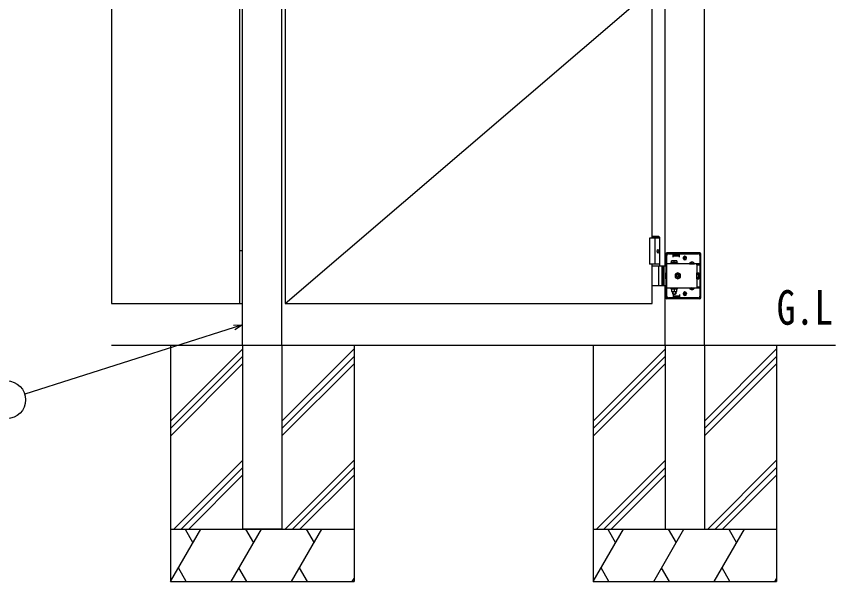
# Model space of a CAD drawing. Units: millimetres, scale not verified. Extents: x -4205 to 4205, y -2970 to 2970.
# Drawn here: x -1768 to -205, y -422 to 656 of the extents above; entities that cross this region are included whole.
import ezdxf
from ezdxf.enums import TextEntityAlignment as Align

# ---------------------------------------------------------------- set-up
doc = ezdxf.new("R2010")
doc.units = ezdxf.units.MM
doc.header["$LTSCALE"] = 12
for name, color, linetype in [('0-2_USER1', 3, 'Continuous'), ('0-3_YKK_A1', 4, 'Continuous'), ('0-4_YKK_D', 6, 'Continuous'), ('0-6_YSS_K', 3, 'Continuous')]:
    doc.layers.add(name, color=color, linetype=linetype)
doc.styles.add('ＭＳ ゴシック', font='')
doc.styles.get('ＭＳ ゴシック').set_extended_font_data('MS Gothic')

msp = doc.modelspace()

# ---------------------------------------------------------------- linework, layer by layer
at = {"layer": '0-3_YKK_A1'}
for p, q in [((-1336.48, 28.5), (-1336.48, 1325)), ((-1261.48, 28.5), (-1261.48, 1325)), ((-530.48, 28.5), (-530.48, 1325)), ((-455.48, 28.5), (-455.48, 1325)), ((-1341.98, 108), (-1341.98, 1309)), ((-555.48, 233.5), (-555.48, 1183.5)), ((-1255.48, 108.5), (-555.48, 708.5)), ((-542.98, 236.5), (-555.48, 236.5)), ((-540.98, 234.5), (-555.48, 234.5)), ((-542.98, 236.5), (-540.98, 234.5)), ((-540.98, 180.5), (-540.98, 234.5)), ((-550.48, 233.5), (-550.48, 183.5)), ((-1341.98, 210), (-1336.48, 210)), ((-543.29, 208.92), (-542.7, 208.92)), ((-543.29, 208.08), (-542.7, 208.08)), ((-542.28, 210.6), (-541.68, 210.6)), ((-542.28, 206.4), (-541.68, 206.4)), ((-529.48, 180.5), (-529.48, 203.5)), ((-527.98, 180.5), (-527.98, 203.5)), ((-464.48, 205.5), (-527.48, 205.5)), ((-464.48, 204), (-527.48, 204)), ((-526.98, 204), (-526.98, 205.5)), ((-524.48, 203.5), (-515.48, 203.5)), ((-518.98, 204), (-518.98, 205.5)), ((-515.48, 197), (-515.48, 203.5)), ((-514.48, 201), (-514.48, 204)), ((-504.48, 201), (-504.48, 204)), ((-503.48, 197), (-503.48, 203.5)), ((-503.48, 203.5), (-467.48, 203.5)), ((-463.98, 119.5), (-463.98, 203.5)), ((-462.48, 119.5), (-462.48, 203.5)), ((-527.48, 122.5), (-527.48, 200.5)), ((-518.48, 190.3), (-508.48, 190.3)), ((-518.48, 186.3), (-518.48, 190.3)), ((-515.48, 202.5), (-503.48, 202.5)), ((-515.48, 199.5), (-503.48, 199.5)), ((-504.48, 201), (-514.48, 201)), ((-513.48, 186.3), (-513.48, 189.87)), ((-508.48, 190.3), (-508.48, 186.3)), ((-488.98, 195.5), (-496.98, 195.5)), ((-496.23, 195.25), (-496.23, 195.75)), ((-492.98, 191.5), (-492.98, 199.5)), ((-489.73, 195.25), (-489.73, 195.75)), ((-464.48, 200.5), (-464.48, 182.2)), ((-540.98, 183.5), (-560.48, 183.5)), ((-555.48, 180.5), (-530.48, 180.5)), ((-542.67, 144), (-542.67, 179)), ((-536.98, 180.5), (-536.98, 142.5)), ((-534.48, 180.5), (-534.48, 142.5)), ((-530.48, 180.5), (-527.48, 180.5)), ((-527.98, 182.2), (-529.48, 182.2)), ((-464.48, 184.7), (-527.48, 184.7)), ((-519.73, 186.3), (-507.23, 186.3)), ((-519.73, 184.7), (-519.73, 186.3)), ((-507.23, 184.7), (-519.73, 184.7)), ((-508.48, 186.3), (-518.48, 186.3)), ((-507.23, 186.3), (-507.23, 184.7)), ((-484.23, 185.21), (-474.73, 185.21)), ((-484.23, 185.21), (-484.23, 184.7)), ((-484.23, 184.7), (-474.73, 184.7)), ((-481.83, 187.2), (-480.63, 184.73)), ((-480.63, 184.73), (-479.48, 184.12)), ((-478.34, 184.73), (-479.48, 184.12)), ((-477.13, 187.2), (-478.34, 184.73)), ((-474.73, 185.21), (-474.73, 184.7)), ((-470.48, 182.2), (-470.48, 184.7)), ((-470.48, 182.2), (-464.48, 182.2)), ((-470.48, 182.2), (-470.48, 140.8)), ((-506.48, 167.27), (-511.48, 164.39)), ((-511.48, 164.39), (-511.48, 158.61)), ((-511.48, 158.61), (-506.48, 155.73)), ((-509.63, 160.9), (-508.39, 160.9)), ((-507.08, 164.65), (-507.08, 163.41)), ((-505.88, 164.65), (-507.08, 164.65)), ((-507.08, 159.59), (-507.08, 158.35)), ((-501.48, 164.39), (-506.48, 167.27)), ((-506.48, 155.73), (-501.48, 158.61)), ((-505.88, 163.41), (-505.88, 164.65)), ((-503.33, 162.1), (-504.57, 162.1)), ((-504.57, 160.9), (-503.33, 160.9)), ((-503.33, 160.9), (-503.33, 162.1)), ((-501.48, 158.61), (-501.48, 164.39)), ((-470.18, 165.4), (-470.48, 165.4)), ((-470.18, 157.6), (-470.48, 157.6)), ((-470.18, 167.27), (-466.63, 167.27)), ((-470.18, 155.73), (-470.18, 167.27)), ((-470.18, 157.6), (-470.18, 165.4)), ((-470.18, 164.39), (-466.63, 164.39)), ((-470.18, 158.61), (-466.63, 158.61)), ((-466.18, 166.5), (-466.63, 167.27)), ((-466.18, 156.5), (-466.63, 155.73)), ((-466.18, 166.5), (-466.18, 156.5)), ((-530.48, 142.5), (-555.48, 142.5)), ((-527.48, 142.5), (-530.48, 142.5)), ((-529.48, 119.5), (-529.48, 142.5)), ((-527.98, 140.8), (-529.48, 140.8)), ((-527.98, 119.5), (-527.98, 142.5)), ((-470.48, 140.8), (-470.48, 138.3)), ((-470.48, 140.8), (-464.48, 140.8)), ((-470.18, 155.73), (-466.63, 155.73)), ((-464.48, 140.8), (-464.48, 122.5)), ((-464.48, 138.3), (-527.48, 138.3)), ((-507.23, 138.3), (-519.73, 138.3)), ((-519.73, 138.3), (-519.73, 136.7)), ((-519.73, 136.7), (-507.23, 136.7)), ((-518.48, 136.7), (-518.48, 131.7)), ((-508.48, 136.7), (-518.48, 136.7)), ((-518.48, 131.7), (-508.48, 131.7)), ((-516.68, 138.3), (-516.68, 136.7)), ((-516.48, 131.7), (-516.48, 127.3)), ((-516.48, 127.3), (-510.48, 127.3)), ((-516.48, 127.3), (-515.48, 126.3)), ((-515.94, 131.7), (-515.94, 126.76)), ((-515.48, 126.3), (-511.48, 126.3)), ((-515.48, 126), (-515.48, 119.5)), ((-513.48, 136.7), (-513.48, 132.13)), ((-510.48, 127.3), (-511.48, 126.3)), ((-511.02, 131.7), (-511.02, 126.76)), ((-510.48, 131.7), (-510.48, 127.3)), ((-510.28, 138.3), (-510.28, 136.7)), ((-508.48, 131.7), (-508.48, 136.7)), ((-507.23, 136.7), (-507.23, 138.3)), ((-503.48, 126), (-503.48, 119.5)), ((-488.98, 127.5), (-496.98, 127.5)), ((-496.23, 127.75), (-496.23, 127.25)), ((-492.98, 131.5), (-492.98, 123.5)), ((-489.73, 127.75), (-489.73, 127.25)), ((-484.23, 138.3), (-474.73, 138.3)), ((-484.23, 137.79), (-484.23, 138.3)), ((-484.23, 137.79), (-474.73, 137.79)), ((-481.83, 135.8), (-480.63, 138.27)), ((-480.63, 138.27), (-479.48, 138.88)), ((-478.34, 138.27), (-479.48, 138.88)), ((-477.13, 135.8), (-478.34, 138.27)), ((-474.73, 137.79), (-474.73, 138.3)), ((-464.48, 119), (-527.48, 119)), ((-464.48, 117.5), (-527.48, 117.5)), ((-526.98, 117.5), (-526.98, 119)), ((-515.48, 119.5), (-524.48, 119.5)), ((-518.98, 117.5), (-518.98, 119)), ((-515.48, 123.5), (-503.48, 123.5)), ((-515.48, 120.5), (-503.48, 120.5)), ((-514.48, 122), (-514.48, 119)), ((-504.48, 122), (-514.48, 122)), ((-504.48, 122), (-504.48, 119)), ((-467.48, 119.5), (-503.48, 119.5)), ((-1336.48, 108), (-1341.98, 108)), ((-1336.48, 28.5), (-1336.48, -321.5)), ((-1261.48, 28.5), (-1261.48, -321.5)), ((-530.48, 28.5), (-530.48, -321.5)), ((-455.48, 28.5), (-455.48, -321.5)), ((-1261.48, -321.5), (-1336.48, -321.5)), ((-530.48, -321.5), (-455.48, -321.5))]:
    msp.add_line(p, q, dxfattribs=at)
for points in [[(-1586.48, 1308.5), (-1586.48, 108.5), (-1341.98, 108.5)], [(-555.48, 1308.5), (-1255.48, 1308.5), (-1255.48, 108.5), (-555.48, 108.5), (-555.48, 183.5)], [(-540.98, 233.5), (-560.48, 233.5), (-560.48, 183.5)], [(-542.7, 208.92), (-542.59, 208.94), (-542.48, 208.98), (-542.38, 209.06), (-542.29, 209.17), (-542.22, 209.29), (-542.18, 209.44), (-542.16, 209.6), (-542.16, 209.76)], [(-542.16, 207.24), (-542.16, 207.4), (-542.18, 207.56), (-542.22, 207.71), (-542.29, 207.83), (-542.38, 207.94), (-542.48, 208.02), (-542.59, 208.06), (-542.7, 208.08)], [(-541.57, 209.76), (-541.54, 209.6), (-541.5, 209.44), (-541.43, 209.29), (-541.35, 209.17), (-541.25, 209.06), (-541.19, 209.01)], [(-541.19, 207.99), (-541.25, 207.94), (-541.35, 207.83), (-541.43, 207.71), (-541.5, 207.56), (-541.54, 207.4), (-541.57, 207.24)], [(-527.48, 156.4), (-529.48, 156.4), (-529.48, 166.6), (-527.48, 166.6)], [(-508.39, 162.1), (-509.63, 162.1), (-509.63, 160.9)], [(-507.08, 158.35), (-505.88, 158.35), (-505.88, 159.59)]]:
    msp.add_lwpolyline(points, dxfattribs=at)
for centre, radius, start, end in [((-527.48, 203.5), 2, 90, 180), ((-527.48, 203.5), 0.5, 90, 180), ((-524.48, 200.5), 3, 90, 180), ((-467.48, 200.5), 3, 0, 90), ((-464.48, 203.5), 2, 0, 90), ((-464.48, 203.5), 0.5, 0, 90), ((-515.98, 182.87), 7.43, 70.34714, 109.65286), ((-510.98, 182.87), 7.43, 70.34714, 109.65286), ((-492.98, 195.75), 3.25, 0, 180), ((-492.98, 195.25), 3.25, 180, 0), ((-479.48, 181.93), 5.77, 34.65097, 145.34903), ((-544.17, 179), 1.5, 0, 90), ((-506.48, 161.5), 5, 76.88299, 190.15922), ((-506.48, 161.5), 5, 190.15922, 76.88299), ((-506.48, 161.5), 4.3, 83.27178, 183.77043), ((-506.48, 161.5), 4.3, 183.77043, 83.27178), ((-508.39, 163.41), 1.31, 270, 0), ((-508.39, 159.59), 1.31, 0, 90), ((-504.57, 163.41), 1.31, 180, 270), ((-504.57, 159.59), 1.31, 90, 180), ((-468.74, 165.83), 2.56, 325.61575, 34.38425), ((-468.74, 157.17), 2.56, 325.61575, 34.38425), ((-475.73, 161.5), 9.55, 342.41205, 17.58795), ((-544.17, 144), 1.5, 270, 0), ((-515.98, 139.13), 7.43, 250.34714, 289.65286), ((-510.98, 139.13), 7.43, 250.34714, 289.65286), ((-492.98, 127.75), 3.25, 0, 180), ((-492.98, 127.25), 3.25, 180, 0), ((-479.48, 141.07), 5.77, 214.65097, 325.34903), ((-527.48, 119.5), 2, 180, 270), ((-527.48, 119.5), 0.5, 180, 270), ((-524.48, 122.5), 3, 180, 270), ((-467.48, 122.5), 3, 270, 0), ((-464.48, 119.5), 0.5, 270, 0), ((-464.48, 119.5), 2, 270, 0)]:
    msp.add_arc(centre, radius, start, end, dxfattribs=at)
msp.add_ellipse((-543.64, 208.5), major_axis=(0, -3.5), ratio=0.707107, dxfattribs=at)
for centre, start_param, end_param in [((-549.65, 208.5), 4.6657054, 4.7590726), ((-548.46, 208.5), 4.8528504, 4.9478932), ((-548.46, 208.5), 4.4768847, 4.5719276), ((-547.87, 208.5), 4.8528504, 4.9478932), ((-547.87, 208.5), 4.4768847, 4.5719276)]:
    msp.add_ellipse(centre, major_axis=(0, 9), ratio=0.707107, start_param=start_param, end_param=end_param, dxfattribs=at)
at = {"layer": '0-4_YKK_D'}
for points in [[(-1336.48, 68.16), (-1352.68, 63.01), (-1752.17, -63.95)], [(-1354.06, 67.35), (-1336.48, 68.16), (-1351.3, 58.67)]]:
    msp.add_lwpolyline(points, dxfattribs=at)
msp.add_circle((-1786.48, -74.86), 36, dxfattribs=at)
at = {"layer": '0-6_YSS_K'}
for p, q in [((-205.48, 28.5), (-1586.48, 28.5)), ((-1473.98, 28.5), (-1473.98, -421.5)), ((-1473.98, -115.72), (-1336.48, 21.78)), ((-1261.48, -115.35), (-1123.98, 22.15)), ((-1123.98, 28.5), (-1123.98, -421.5)), ((-667.98, 28.5), (-667.98, -421.5)), ((-667.98, -115.72), (-530.48, 21.78)), ((-455.48, -115.35), (-317.98, 22.15)), ((-317.98, 28.5), (-317.98, -421.5)), ((-1473.98, -129.86), (-1336.48, 7.64)), ((-1261.48, -129.5), (-1123.98, 8)), ((-667.98, -129.86), (-530.48, 7.64)), ((-455.48, -129.5), (-317.98, 8)), ((-1473.98, -144.01), (-1336.48, -6.51)), ((-1261.48, -143.64), (-1123.98, -6.14)), ((-667.98, -144.01), (-530.48, -6.51)), ((-455.48, -143.64), (-317.98, -6.14)), ((-1467.63, -321.5), (-1336.48, -190.35)), ((-1255.49, -321.5), (-1123.98, -189.99)), ((-661.63, -321.5), (-530.48, -190.35)), ((-449.49, -321.5), (-317.98, -189.99)), ((-1453.48, -321.5), (-1336.48, -204.5)), ((-1439.34, -321.5), (-1336.48, -218.64)), ((-1241.35, -321.5), (-1123.98, -204.13)), ((-1227.21, -321.5), (-1123.98, -218.27)), ((-647.48, -321.5), (-530.48, -204.5)), ((-633.34, -321.5), (-530.48, -218.64)), ((-435.35, -321.5), (-317.98, -204.13)), ((-421.21, -321.5), (-317.98, -218.27)), ((-1473.98, -321.5), (-1123.98, -321.5)), ((-1473.98, -421.5), (-1416.25, -321.5)), ((-1446.25, -321.5), (-1431.25, -347.48)), ((-1358.51, -421.5), (-1300.78, -321.5)), ((-1330.78, -321.5), (-1315.78, -347.48)), ((-1243.04, -421.5), (-1185.31, -321.5)), ((-1215.31, -321.5), (-1200.31, -347.48)), ((-667.98, -321.5), (-317.98, -321.5)), ((-667.98, -421.5), (-610.25, -321.5)), ((-640.25, -321.5), (-625.25, -347.48)), ((-552.51, -421.5), (-494.78, -321.5)), ((-524.78, -321.5), (-509.78, -347.48)), ((-437.04, -421.5), (-379.31, -321.5)), ((-409.31, -321.5), (-394.31, -347.48)), ((-1443.98, -421.5), (-1458.98, -395.52)), ((-1328.51, -421.5), (-1343.51, -395.52)), ((-1213.04, -421.5), (-1228.04, -395.52)), ((-637.98, -421.5), (-652.98, -395.52)), ((-522.51, -421.5), (-537.51, -395.52)), ((-407.04, -421.5), (-422.04, -395.52)), ((-1473.98, -421.5), (-1123.98, -421.5)), ((-1127.57, -421.5), (-1123.98, -415.28)), ((-667.98, -421.5), (-317.98, -421.5)), ((-321.57, -421.5), (-317.98, -415.28))]:
    msp.add_line(p, q, dxfattribs=at)

# ---------------------------------------------------------------- texts
at = {"layer": '0-2_USER1', "style": 'ＭＳ ゴシック', "width": 0.8}
msp.add_text('G.L', height=65.98, dxfattribs=at).set_placement((-317.98, 48.5), align=Align.BOTTOM_LEFT)

doc.saveas('drawing.dxf')
